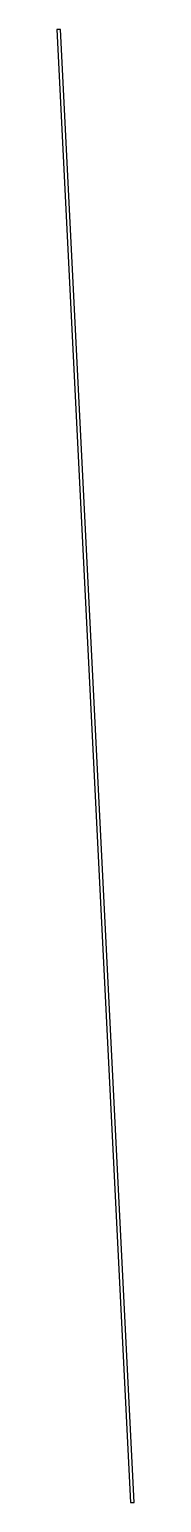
# Model space of a CAD drawing. Header units: metres. Extents: x 590 to 800, y 0 to 4000.
import ezdxf

# ---------------------------------------------------------------- set-up
doc = ezdxf.new("R2010")
doc.units = ezdxf.units.M

msp = doc.modelspace()

# ---------------------------------------------------------------- linework, layer by layer
at = {"layer": 'PARAMETRIX'}
for p, q in [((600, 4000), (590.0125, 3999.5006)), ((590.0125, 3999.5006), (790.0125, -0.4994)), ((800, 0), (600, 4000)), ((790.0125, -0.4994), (800, 0))]:
    msp.add_line(p, q, dxfattribs=at)

doc.saveas('drawing.dxf')
